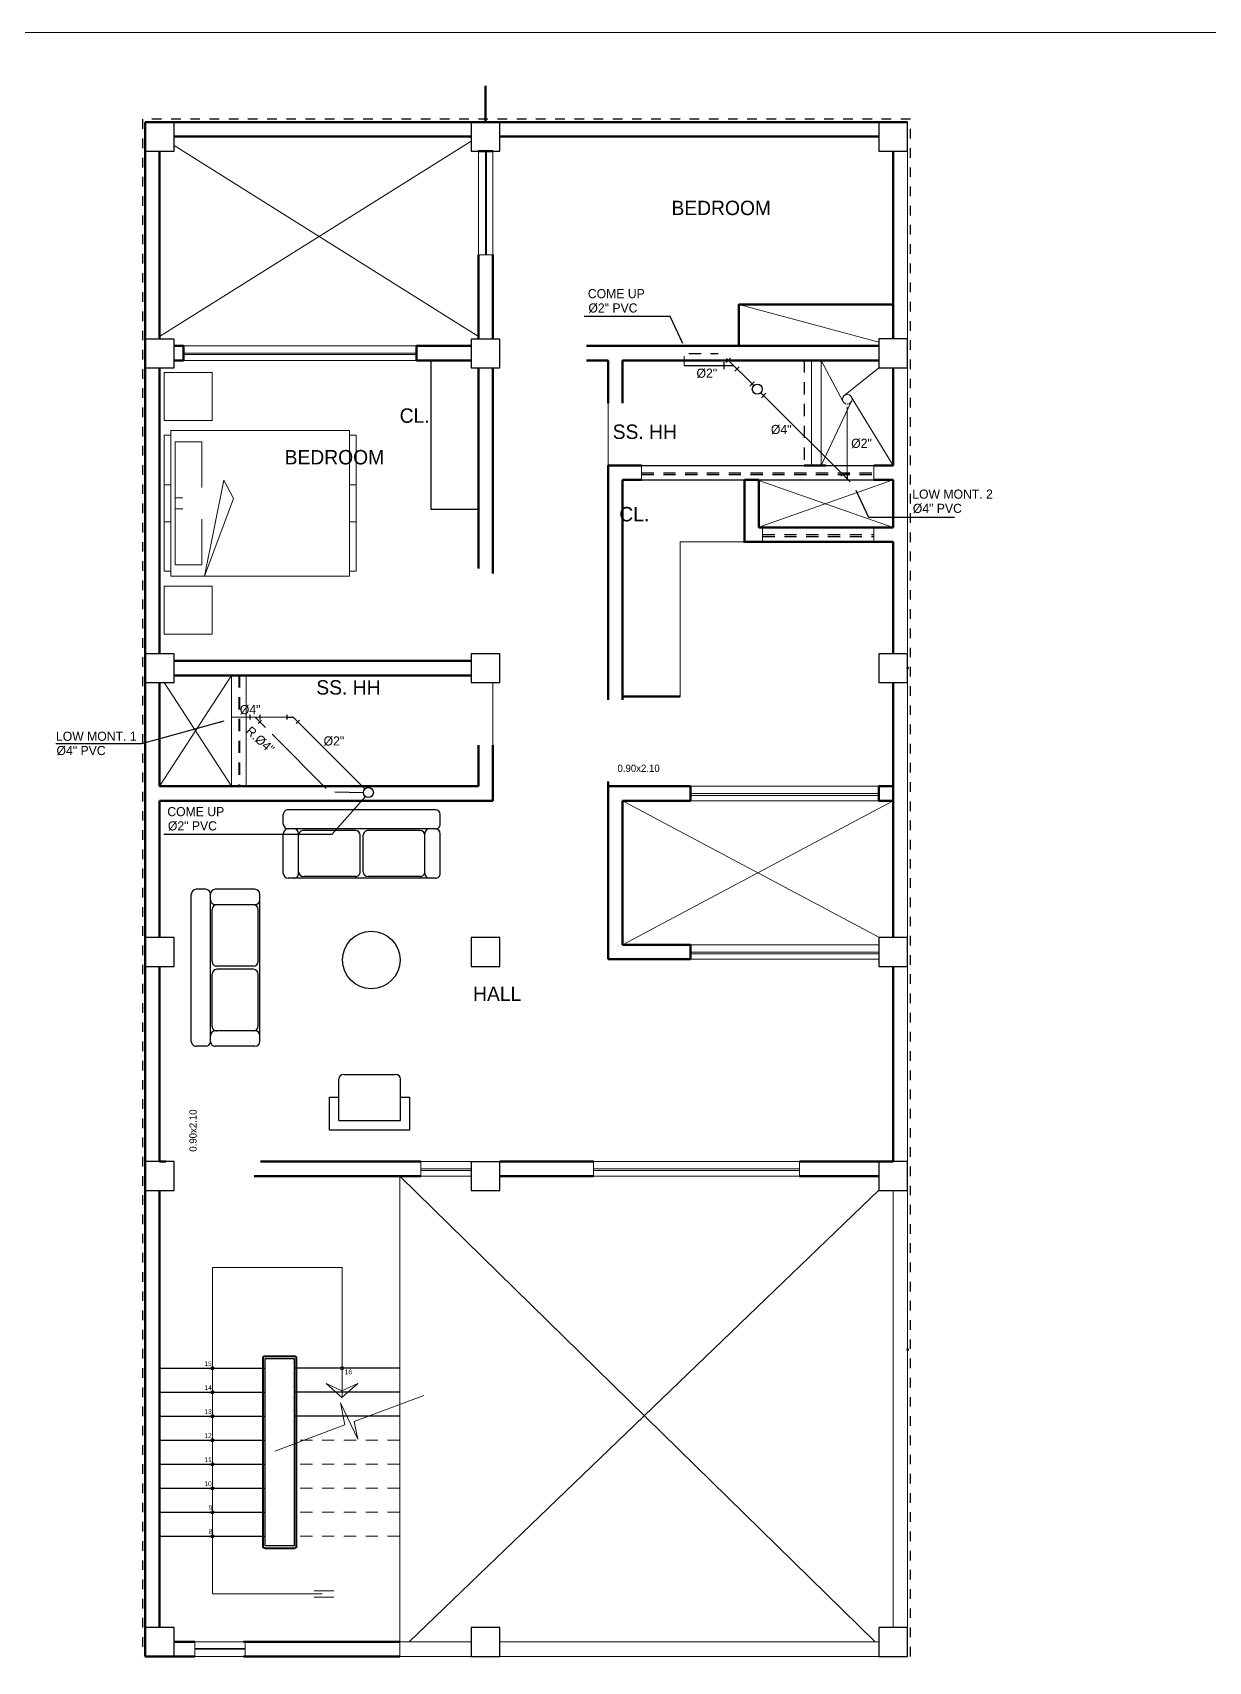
# Model space of a CAD drawing. Header units: millimetres. Extents: x -1414 to 2664, y 674 to 1517.
# Drawn here: x 1391.42 to 1403.67, y 683.16 to 700.12 of the extents above; entities that cross this region are included whole.
import ezdxf

# ---------------------------------------------------------------- set-up
doc = ezdxf.new("R2010")
doc.units = ezdxf.units.MM
doc.header["$LTSCALE"] = 0.01
doc.linetypes.add('DASHED', pattern=[19.05, 12.7, -6.35])
doc.linetypes.add('DASHED2', pattern=[9.525, 6.35, -3.175])
doc.layers.get('0').update_dxf_attribs({"linetype": 'CONTINUOUS'})
for name, color, linetype, lineweight in [('.01', 1, 'CONTINUOUS', 9), ('.05', 119, 'CONTINUOUS', 5), ('.1', 2, 'CONTINUOUS', 13), ('IS DESAGUE', 6, 'CONTINUOUS', 13), ('MURO', 5, 'CONTINUOUS', 50)]:
    doc.layers.add(name, color=color, linetype=linetype, lineweight=lineweight)
for name, color, linetype in [('.2', 2, 'CONTINUOUS'), ('06', 6, 'CONTINUOUS'), ('2', 2, 'CONTINUOUS'), ('AFORMA-COL', 7, 'CONTINUOUS'), ('G-LINEA FINA', 254, 'CONTINUOUS'), ('IE-ALU', 3, 'CONTINUOUS')]:
    doc.layers.add(name, color=color, linetype=linetype)
doc.layers.add('EQUIPAMIENTO', color=139, linetype='CONTINUOUS', lineweight=15, true_color=0x1d4e5d)
doc.styles.add('ST2', font='ST2')
doc.styles.add('TEXTO', font='TEXTO')
doc.dimstyles.get("Standard").update_dxf_attribs({"dimscale": 0.05, "dimtxt": 1.8, "dimasz": 1, "dimexe": 1, "dimexo": 1, "dimgap": 0.9, "dimtad": 0, "dimtoh": 1, "dimzin": 4, "dimdsep": 46, "dimcen": 0.09, "dimclrd": 2, "dimclre": 1, "dimclrt": 3, "dimadec": 0, "dimazin": 0, "dimtfac": 1, "dimtdec": 4, "dimtofl": 0, "dimtmove": 0, "dimatfit": 3, "dimfxl": 0.05, "dimtolj": 1, "dimtzin": 0, "dimarcsym": 0})

msp = doc.modelspace()

# ---------------------------------------------------------------- linework, layer by layer
at = {"layer": '.01', "color": 8}
for p, q in [((1400.535, 683.216), (1400.535, 699.186)), ((1395.99, 698.989), (1392.745, 696.957)), ((1392.895, 698.942), (1396.065, 696.957)), ((1396.14, 697.807), (1396.065, 697.807)), ((1396.065, 697.807), (1396.215, 697.807)), ((1398.778, 697.287), (1400.235, 696.897)), ((1397.415, 696.287), (1397.415, 695.612)), ((1397.415, 696.262), (1397.415, 695.612)), ((1397.765, 695.462), (1397.765, 695.612)), ((1400.185, 695.462), (1400.185, 695.612)), ((1400.385, 695.462), (1398.985, 694.972)), ((1398.985, 695.458), (1400.385, 694.968)), ((1399.025, 694.968), (1399.025, 694.818)), ((1400.185, 694.818), (1400.185, 694.968)), ((1398.165, 693.207), (1398.165, 694.818)), ((1398.165, 694.818), (1398.825, 694.818)), ((1393.495, 693.428), (1392.745, 692.273)), ((1393.495, 692.273), (1392.793, 693.353)), ((1393.645, 693.421), (1395.99, 693.421)), ((1396.215, 692.653), (1396.215, 693.353)), ((1397.565, 693.207), (1398.165, 693.207)), ((1397.565, 692.123), (1400.244, 690.698)), ((1400.385, 692.123), (1397.565, 690.623)), ((1395.245, 688.216), (1400.197, 683.366)), ((1395.245, 683.366), (1395.245, 688.216)), ((1395.464, 688.216), (1395.464, 688.366)), ((1397.265, 688.216), (1397.265, 688.366)), ((1399.41, 688.216), (1399.41, 688.366)), ((1400.235, 688.071), (1395.345, 683.366)), ((1400.385, 683.516), (1400.385, 688.066)), ((1393.295, 687.266), (1393.295, 683.866)), ((1394.645, 687.266), (1393.295, 687.266)), ((1394.645, 687.266), (1394.645, 685.912)), ((1393.845, 686.346), (1394.145, 686.346)), ((1393.815, 686.316), (1393.815, 684.466)), ((1393.815, 684.366), (1393.815, 686.216)), ((1393.825, 686.316), (1393.825, 684.466)), ((1393.825, 684.366), (1393.825, 686.216)), ((1393.845, 686.336), (1394.145, 686.336)), ((1394.165, 686.316), (1394.165, 684.466)), ((1394.165, 684.366), (1394.165, 686.216)), ((1394.175, 686.316), (1394.175, 684.466)), ((1394.175, 684.366), (1394.175, 686.216)), ((1394.643, 685.911), (1394.478, 686.056)), ((1394.478, 686.056), (1394.643, 685.979)), ((1394.643, 685.911), (1394.809, 686.056)), ((1394.809, 686.056), (1394.643, 685.979)), ((1394.772, 685.662), (1395.495, 685.932)), ((1393.945, 685.352), (1394.674, 685.625)), ((1393.845, 684.346), (1394.145, 684.346)), ((1393.845, 684.336), (1394.145, 684.336)), ((1395.245, 684.466), (1395.245, 684.366)), ((1394.438, 683.866), (1393.295, 683.866)), ((1394.353, 683.899), (1394.559, 683.899)), ((1394.353, 683.833), (1394.559, 683.833)), ((1393.11, 683.366), (1393.11, 683.216)), ((1393.11, 683.366), (1393.636, 683.366)), ((1393.11, 683.299), (1393.636, 683.299)), ((1393.636, 683.366), (1393.636, 683.216)), ((1395.245, 683.366), (1395.245, 683.216)), ((1395.245, 683.366), (1395.99, 683.366)), ((1396.29, 683.366), (1400.235, 683.366)), ((1393.11, 683.291), (1393.636, 683.291)), ((1393.11, 683.216), (1393.636, 683.216)), ((1395.245, 683.216), (1395.99, 683.216)), ((1396.29, 683.216), (1400.235, 683.216))]:
    msp.add_line(p, q, dxfattribs=at)
at = {"layer": '.01', "color": 8, "lineweight": -2}
for p, q in [((1395.569, 696.707), (1395.569, 695.159)), ((1395.569, 695.159), (1396.065, 695.159))]:
    msp.add_line(p, q, dxfattribs=at)
at = {"layer": '.01', "color": 8, "linetype": 'DASHED'}
for p, q in [((1393.571, 693.428), (1393.571, 692.273)), ((1393.581, 693.428), (1393.581, 692.273)), ((1395.245, 685.466), (1394.145, 685.466)), ((1395.245, 685.216), (1394.145, 685.216)), ((1395.245, 684.966), (1394.145, 684.966)), ((1395.245, 684.716), (1394.145, 684.716)), ((1395.245, 684.466), (1394.145, 684.466))]:
    msp.add_line(p, q, dxfattribs=at)
at = {"layer": '.01'}
msp.add_lwpolyline([(1379.341, 673.984), (1418.941, 673.984), (1418.941, 700.119), (1379.341, 700.119)], close=True, dxfattribs=at)
at = {"layer": '.01', "color": 8}
msp.add_lwpolyline([(1394.674, 685.625), (1394.627, 685.857), (1394.808, 685.479), (1394.772, 685.662)], dxfattribs=at)
for centre, radius, start, end in [((1393.845, 686.316), 0.03, 90, 180), ((1394.145, 686.316), 0.03, 0, 90), ((1393.845, 686.316), 0.02, 90, 180), ((1394.145, 686.316), 0.02, 0, 90), ((1393.845, 684.366), 0.03, 180, 270), ((1393.845, 684.366), 0.02, 180, 270), ((1394.145, 684.366), 0.02, 270, 0), ((1394.145, 684.366), 0.03, 270, 0)]:
    msp.add_arc(centre, radius, start, end, dxfattribs=at)
at = {"layer": '.05', "color": 8}
for points in [[(1392.987, 695.163), (1392.905, 695.163), (1392.905, 695.858), (1393.183, 695.858), (1393.183, 695.384)], [(1393.213, 694.461), (1393.413, 695.461), (1393.513, 695.269), (1393.213, 694.461)], [(1392.987, 695.275), (1392.905, 695.275), (1392.905, 694.579), (1393.183, 694.579), (1393.183, 695.053)]]:
    msp.add_lwpolyline(points, dxfattribs=at)
at = {"layer": '.1', "color": 9, "linetype": 'DASHED2', "lineweight": -2}
for p, q in [((1400.565, 699.216), (1392.565, 699.216)), ((1392.565, 699.216), (1392.565, 683.216)), ((1400.565, 683.216), (1400.565, 699.216))]:
    msp.add_line(p, q, dxfattribs=at)
at = {"layer": '.1', "color": 8}
for p, q in [((1396.065, 698.886), (1396.065, 697.807)), ((1396.14, 698.886), (1396.14, 697.807)), ((1396.149, 698.886), (1396.149, 697.807)), ((1396.215, 698.886), (1396.215, 697.807)), ((1392.995, 696.857), (1395.419, 696.857)), ((1392.995, 696.782), (1395.419, 696.782)), ((1392.995, 696.769), (1395.419, 696.769)), ((1392.995, 696.707), (1395.419, 696.707)), ((1399.535, 695.612), (1399.535, 696.707)), ((1399.635, 695.612), (1399.635, 696.707)), ((1394.723, 695.977), (1392.863, 695.977)), ((1392.863, 695.977), (1392.863, 694.977)), ((1394.723, 694.977), (1394.723, 695.977)), ((1392.863, 694.461), (1392.863, 695.461)), ((1394.723, 695.461), (1394.723, 694.461)), ((1394.723, 694.461), (1392.863, 694.461)), ((1393.495, 693.428), (1393.495, 692.273)), ((1393.645, 693.428), (1393.645, 692.273)), ((1398.273, 692.273), (1400.235, 692.273)), ((1398.273, 692.198), (1400.235, 692.198)), ((1398.273, 692.177), (1400.235, 692.177)), ((1398.273, 692.123), (1400.235, 692.123)), ((1400.235, 690.623), (1398.273, 690.623)), ((1400.235, 690.548), (1398.273, 690.548)), ((1400.235, 690.528), (1398.273, 690.528)), ((1400.235, 690.473), (1398.273, 690.473)), ((1395.464, 688.366), (1395.99, 688.366)), ((1395.464, 688.291), (1395.99, 688.291)), ((1395.464, 688.274), (1395.99, 688.274)), ((1395.464, 688.216), (1395.99, 688.216)), ((1397.265, 688.366), (1399.41, 688.366)), ((1397.265, 688.291), (1399.41, 688.291)), ((1397.265, 688.274), (1399.41, 688.274)), ((1397.265, 688.216), (1399.41, 688.216))]:
    msp.add_line(p, q, dxfattribs=at)
for points in [[(1393.293, 696.581), (1392.793, 696.581), (1392.793, 696.081), (1393.293, 696.081)], [(1392.793, 695.927), (1392.863, 695.927), (1392.863, 695.027), (1392.793, 695.027)], [(1394.793, 695.927), (1394.723, 695.927), (1394.723, 695.027), (1394.793, 695.027)], [(1392.793, 694.511), (1392.863, 694.511), (1392.863, 695.411), (1392.793, 695.411)], [(1394.793, 694.511), (1394.723, 694.511), (1394.723, 695.411), (1394.793, 695.411)], [(1393.293, 693.856), (1392.793, 693.856), (1392.793, 694.356), (1393.293, 694.356)]]:
    msp.add_lwpolyline(points, close=True, dxfattribs=at)
for centre in [(1393.295, 686.216), (1394.645, 686.216), (1393.295, 685.966), (1393.295, 685.716), (1393.295, 685.466), (1393.295, 685.216), (1393.295, 684.966), (1393.295, 684.716), (1393.295, 684.466)]:
    msp.add_circle(centre, 0.0166, dxfattribs=at)
at = {"layer": '.2', "color": 8}
for p, q in [((1392.745, 686.216), (1393.845, 686.216)), ((1395.245, 686.216), (1394.145, 686.216)), ((1392.745, 685.966), (1392.795, 685.966)), ((1392.745, 685.966), (1393.845, 685.966)), ((1395.245, 685.966), (1394.145, 685.966)), ((1392.745, 685.716), (1392.795, 685.716)), ((1392.745, 685.716), (1393.845, 685.716)), ((1395.245, 685.716), (1394.145, 685.716)), ((1392.745, 685.466), (1392.795, 685.466)), ((1392.745, 685.466), (1393.845, 685.466)), ((1392.745, 685.216), (1392.795, 685.216)), ((1392.745, 685.216), (1393.845, 685.216)), ((1392.745, 684.966), (1392.795, 684.966)), ((1392.745, 684.966), (1393.845, 684.966)), ((1392.745, 684.716), (1392.795, 684.716)), ((1392.745, 684.716), (1393.845, 684.716)), ((1392.745, 684.466), (1392.795, 684.466)), ((1392.745, 684.466), (1393.845, 684.466))]:
    msp.add_line(p, q, dxfattribs=at)
msp.add_lwpolyline([(1393.845, 684.366), (1393.845, 686.316), (1394.145, 686.316), (1394.145, 684.366)], close=True, dxfattribs=at)
msp.add_lwpolyline([(1393.845, 684.366), (1393.845, 686.316), (1394.145, 686.316), (1394.145, 684.366)], close=True, dxfattribs=at)
at = {"color": 3}
for p, q in [((1399.875, 695.537), (1399.839, 695.502)), ((1399.882, 695.533), (1399.932, 695.533)), ((1393.687, 692.968), (1393.687, 693.018)), ((1393.771, 692.926), (1393.806, 692.962)), ((1393.791, 692.968), (1393.791, 693.018)), ((1394.072, 692.968), (1394.072, 693.018)), ((1394.166, 692.926), (1394.202, 692.962))]:
    msp.add_line(p, q, dxfattribs=at)
at = {"color": 2}
for p, q in [((1399.907, 695.533), (1399.907, 695.47)), ((1394.072, 692.993), (1394.135, 692.993))]:
    msp.add_line(p, q, dxfattribs=at)
msp.add_lwpolyline([(1394.135, 692.993), (1394.184, 692.944)], dxfattribs=at)
at = {"color": 4}
msp.add_circle((1398.97, 696.407), 0.052, dxfattribs=at)
at = {"layer": '06', "color": 8}
msp.add_line((1395.99, 688.366), (1396.29, 688.366), dxfattribs=at)
for points in [[(1392.595, 698.886), (1392.895, 698.886), (1392.895, 699.186), (1392.595, 699.186)], [(1395.99, 698.886), (1396.29, 698.886), (1396.29, 699.186), (1395.99, 699.186)], [(1400.235, 698.886), (1400.535, 698.886), (1400.535, 699.186), (1400.235, 699.186)], [(1392.595, 696.629), (1392.895, 696.629), (1392.895, 696.929), (1392.595, 696.929)], [(1395.99, 696.629), (1396.29, 696.629), (1396.29, 696.929), (1395.99, 696.929)], [(1400.235, 696.63), (1400.535, 696.63), (1400.535, 696.93), (1400.235, 696.93)], [(1392.595, 693.353), (1392.895, 693.353), (1392.895, 693.653), (1392.595, 693.653)], [(1395.99, 693.353), (1396.29, 693.353), (1396.29, 693.653), (1395.99, 693.653)], [(1400.235, 693.353), (1400.535, 693.353), (1400.535, 693.653), (1400.235, 693.653)], [(1392.595, 690.398), (1392.895, 690.398), (1392.895, 690.698), (1392.595, 690.698)], [(1395.99, 690.398), (1396.29, 690.398), (1396.29, 690.698), (1395.99, 690.698)], [(1400.235, 690.398), (1400.535, 690.398), (1400.535, 690.698), (1400.235, 690.698)], [(1392.595, 688.066), (1392.895, 688.066), (1392.895, 688.366), (1392.595, 688.366)], [(1400.235, 688.066), (1400.535, 688.066), (1400.535, 688.366), (1400.235, 688.366)], [(1392.595, 683.216), (1392.895, 683.216), (1392.895, 683.516), (1392.595, 683.516)], [(1395.99, 683.216), (1396.29, 683.216), (1396.29, 683.516), (1395.99, 683.516)], [(1400.235, 683.216), (1400.535, 683.216), (1400.535, 683.516), (1400.235, 683.516)]]:
    msp.add_lwpolyline(points, close=True, dxfattribs=at)
msp.add_lwpolyline([(1395.99, 688.366), (1395.99, 688.066), (1396.29, 688.066), (1396.29, 688.366)], dxfattribs=at)
at = {"layer": 'AFORMA-COL', "color": 8}
msp.add_circle((1394.949, 690.466), 0.3, dxfattribs=at)
at = {"layer": 'EQUIPAMIENTO', "color": 8}
for p, q in [((1399.635, 696.707), (1399.864, 696.275)), ((1400.235, 696.63), (1399.868, 696.334)), ((1399.635, 695.612), (1399.944, 696.269)), ((1400.385, 695.612), (1399.949, 696.328))]:
    msp.add_line(p, q, dxfattribs=at)
msp.add_circle((1399.907, 696.302), 0.05, dxfattribs=at)
at = {"layer": 'G-LINEA FINA', "color": 8}
for p, q in [((1394.033, 691.88), (1394.033, 691.98)), ((1395.617, 692.03), (1394.083, 692.03)), ((1395.667, 691.88), (1395.667, 691.98)), ((1394.033, 691.367), (1394.033, 691.78)), ((1395.617, 691.83), (1394.083, 691.83)), ((1394.784, 691.814), (1394.243, 691.814)), ((1395.457, 691.814), (1394.916, 691.814)), ((1395.667, 691.367), (1395.667, 691.78)), ((1394.834, 691.383), (1394.834, 691.764)), ((1394.866, 691.383), (1394.866, 691.764)), ((1395.617, 691.317), (1394.083, 691.317)), ((1394.784, 691.333), (1394.243, 691.333)), ((1395.457, 691.333), (1394.916, 691.333)), ((1393.075, 689.617), (1393.075, 691.151)), ((1393.225, 691.201), (1393.125, 691.201)), ((1393.275, 689.617), (1393.275, 691.151)), ((1393.738, 691.201), (1393.325, 691.201)), ((1393.788, 689.617), (1393.788, 691.151)), ((1393.291, 690.45), (1393.291, 690.991)), ((1393.772, 690.45), (1393.772, 690.991)), ((1393.291, 689.777), (1393.291, 690.318)), ((1393.722, 690.4), (1393.341, 690.4)), ((1393.722, 690.368), (1393.341, 690.368)), ((1393.772, 689.777), (1393.772, 690.318)), ((1393.225, 689.567), (1393.125, 689.567)), ((1393.738, 689.567), (1393.325, 689.567)), ((1394.662, 689.275), (1395.203, 689.275)), ((1395.253, 688.794), (1395.253, 689.225)), ((1394.515, 688.694), (1394.515, 689.038)), ((1394.515, 689.038), (1394.612, 689.038)), ((1395.253, 689.038), (1395.35, 689.038)), ((1395.35, 688.694), (1395.35, 689.038)), ((1394.612, 688.794), (1395.253, 688.794)), ((1395.35, 688.694), (1394.515, 688.694))]:
    msp.add_line(p, q, dxfattribs=at)
at = {"layer": 'G-LINEA FINA', "color": 8, "lineweight": 30}
for p, q in [((1394.193, 691.367), (1394.193, 691.78)), ((1395.507, 691.367), (1395.507, 691.78)), ((1393.738, 691.041), (1393.325, 691.041)), ((1393.738, 689.727), (1393.325, 689.727)), ((1394.612, 688.794), (1394.612, 689.225))]:
    msp.add_line(p, q, dxfattribs=at)
at = {"layer": 'G-LINEA FINA', "color": 8}
for centre, start, end in [((1394.083, 691.98), 90.0003, 180.0003), ((1395.617, 691.98), 0.0003, 90.0003), ((1394.083, 691.88), 180.0003, 270.0003), ((1394.083, 691.78), 90.0003, 180.0003), ((1394.143, 691.78), 0.0003, 90.0003), ((1394.243, 691.764), 90.0003, 180.0003), ((1394.784, 691.764), 0.0003, 90.0003), ((1394.916, 691.764), 90.0003, 180.0003), ((1395.457, 691.764), 0.0003, 90.0003), ((1395.557, 691.78), 90.0003, 180.0003), ((1395.617, 691.88), 270.0003, 0.0003), ((1395.617, 691.78), 0.0003, 90.0003), ((1394.083, 691.367), 180.0003, 270.0003), ((1394.143, 691.367), 270.0003, 0.0003), ((1394.243, 691.383), 180.0003, 270.0003), ((1394.784, 691.383), 270.0003, 0.0003), ((1394.916, 691.383), 180.0003, 270.0003), ((1395.457, 691.383), 270.0003, 0.0003), ((1395.557, 691.367), 180.0003, 270.0003), ((1395.617, 691.367), 270.0003, 0.0003), ((1393.125, 691.151), 89.9997, 179.9997), ((1393.225, 691.151), 359.9997, 89.9997), ((1393.325, 691.151), 89.9997, 179.9997), ((1393.738, 691.151), 359.9997, 89.9997), ((1393.325, 691.091), 179.9997, 269.9997), ((1393.341, 690.991), 89.9997, 179.9997), ((1393.722, 690.991), 359.9997, 89.9997), ((1393.738, 691.091), 269.9997, 359.9997), ((1393.341, 690.45), 179.9997, 269.9997), ((1393.722, 690.45), 269.9997, 359.9997), ((1393.341, 690.318), 89.9997, 179.9997), ((1393.722, 690.318), 359.9997, 89.9997), ((1393.341, 689.777), 179.9997, 269.9997), ((1393.722, 689.777), 269.9997, 359.9997), ((1393.125, 689.617), 179.9997, 269.9997), ((1393.225, 689.617), 269.9997, 359.9997), ((1393.325, 689.677), 89.9997, 179.9997), ((1393.325, 689.617), 179.9997, 269.9997), ((1393.738, 689.677), 359.9997, 89.9997), ((1393.738, 689.617), 269.9997, 359.9997), ((1394.662, 689.225), 90, 180), ((1395.203, 689.225), 0, 90)]:
    msp.add_arc(centre, 0.05, start, end, dxfattribs=at)
at = {"layer": 'IE-ALU', "color": 2, "linetype": 'DASHED'}
msp.add_line((1398.257, 696.779), (1398.562, 696.779), dxfattribs=at)
at = {"layer": 'IE-ALU'}
for p, q in [((1398.623, 696.689), (1398.623, 696.617)), ((1398.692, 696.729), (1398.647, 696.684)), ((1398.21, 696.655), (1398.722, 696.655)), ((1398.782, 696.64), (1398.737, 696.594)), ((1398.936, 696.485), (1398.891, 696.44)), ((1399.058, 696.364), (1399.013, 696.318)), ((1394.569, 692.214), (1394.867, 692.21))]:
    msp.add_line(p, q, dxfattribs=at)
msp.add_circle((1394.919, 692.209), 0.052, dxfattribs=at)
at = {"layer": 'IS DESAGUE'}
for p, q in [((1398.21, 696.749), (1398.21, 696.655)), ((1398.649, 696.728), (1398.933, 696.444)), ((1399.007, 696.37), (1399.936, 695.441)), ((1399.907, 695.47), (1399.907, 696.222)), ((1393.986, 692.993), (1393.492, 692.993)), ((1393.846, 692.886), (1393.739, 692.993)), ((1394.135, 692.993), (1393.986, 692.993)), ((1394.882, 692.246), (1394.135, 692.993)), ((1394.48, 692.252), (1393.917, 692.816))]:
    msp.add_line(p, q, dxfattribs=at)
at = {"layer": 'MURO', "color": 8}
for p, q in [((1396.14, 699.186), (1396.14, 699.566)), ((1400.535, 699.186), (1392.595, 699.186)), ((1392.595, 699.186), (1392.595, 683.216)), ((1395.815, 699.186), (1395.965, 699.186)), ((1395.99, 699.036), (1392.895, 699.036)), ((1400.235, 699.036), (1396.29, 699.036)), ((1392.745, 698.886), (1392.745, 696.929)), ((1396.215, 698.886), (1396.065, 698.886)), ((1400.385, 696.93), (1400.385, 698.886)), ((1396.065, 697.807), (1396.065, 696.929)), ((1396.215, 697.807), (1396.215, 697.657)), ((1396.215, 697.657), (1396.215, 697.6)), ((1396.215, 697.657), (1396.215, 696.929)), ((1392.895, 696.857), (1392.995, 696.857)), ((1392.895, 696.707), (1392.995, 696.707)), ((1392.995, 696.857), (1392.995, 696.707)), ((1395.419, 696.857), (1395.99, 696.857)), ((1395.419, 696.707), (1395.419, 696.857)), ((1395.419, 696.707), (1395.99, 696.707)), ((1397.19, 696.857), (1400.235, 696.857)), ((1397.19, 696.707), (1397.415, 696.707)), ((1397.415, 696.707), (1397.415, 696.262)), ((1397.565, 696.707), (1397.565, 696.262)), ((1397.565, 696.707), (1400.235, 696.707)), ((1392.745, 696.629), (1392.745, 693.653)), ((1396.065, 696.629), (1396.065, 694.54)), ((1396.215, 696.629), (1396.215, 694.489)), ((1400.385, 695.612), (1400.385, 696.63)), ((1397.415, 695.592), (1397.415, 693.173)), ((1397.565, 695.612), (1397.765, 695.612)), ((1399.457, 695.612), (1399.685, 695.612)), ((1400.185, 695.612), (1400.385, 695.612)), ((1397.565, 695.462), (1397.565, 694.506)), ((1397.565, 695.462), (1397.765, 695.462)), ((1398.835, 695.462), (1398.985, 695.462)), ((1398.835, 695.462), (1398.835, 694.818)), ((1398.975, 695.462), (1398.985, 695.462)), ((1398.985, 695.215), (1398.985, 695.462)), ((1398.985, 695.462), (1398.985, 694.968)), ((1400.185, 695.462), (1400.385, 695.462)), ((1400.185, 695.462), (1400.385, 695.462)), ((1400.385, 694.968), (1400.385, 695.462)), ((1400.385, 694.968), (1400.385, 695.462)), ((1398.985, 694.968), (1400.385, 694.968)), ((1397.565, 694.818), (1397.565, 694.392)), ((1397.565, 694.818), (1397.565, 693.207)), ((1398.825, 694.818), (1400.385, 694.818)), ((1400.385, 693.653), (1400.385, 694.818)), ((1397.565, 694.392), (1397.565, 693.173)), ((1395.99, 693.578), (1392.895, 693.578)), ((1392.745, 693.353), (1392.745, 692.773)), ((1392.745, 693.353), (1392.745, 692.273)), ((1395.99, 693.428), (1392.895, 693.428)), ((1400.385, 690.698), (1400.385, 693.353)), ((1397.565, 693.207), (1398.165, 693.207)), ((1392.745, 692.723), (1392.745, 692.273)), ((1396.065, 692.703), (1396.065, 692.273)), ((1396.065, 692.273), (1396.065, 692.703)), ((1396.215, 692.703), (1396.215, 692.123)), ((1396.215, 692.123), (1396.215, 692.703)), ((1397.415, 692.323), (1397.415, 692.123)), ((1392.745, 692.273), (1396.065, 692.273)), ((1396.065, 692.273), (1392.745, 692.273)), ((1392.745, 692.123), (1392.745, 690.698)), ((1392.745, 692.123), (1396.215, 692.123)), ((1397.415, 692.273), (1398.273, 692.273)), ((1397.415, 690.473), (1397.415, 692.123)), ((1397.565, 692.123), (1398.273, 692.123)), ((1397.565, 690.623), (1397.565, 692.123)), ((1398.273, 692.273), (1398.273, 692.123)), ((1400.235, 692.273), (1400.385, 692.273)), ((1400.235, 692.273), (1400.235, 692.123)), ((1400.235, 692.123), (1400.385, 692.123)), ((1397.565, 690.623), (1398.273, 690.623)), ((1398.273, 690.623), (1398.273, 690.473)), ((1397.415, 690.473), (1398.273, 690.473)), ((1392.745, 690.398), (1392.745, 688.366)), ((1400.385, 688.366), (1400.385, 690.398)), ((1392.745, 688.366), (1392.809, 688.366)), ((1393.73, 688.216), (1395.464, 688.216)), ((1393.795, 688.366), (1395.464, 688.366)), ((1397.265, 688.366), (1396.29, 688.366)), ((1397.265, 688.216), (1396.29, 688.216)), ((1400.385, 688.366), (1399.41, 688.366)), ((1400.235, 688.216), (1399.41, 688.216)), ((1392.745, 688.066), (1392.745, 683.516)), ((1392.895, 683.366), (1393.11, 683.366)), ((1393.62, 683.366), (1394.719, 683.366)), ((1394.719, 683.366), (1395.245, 683.366)), ((1392.595, 683.216), (1393.11, 683.216)), ((1393.62, 683.216), (1394.719, 683.216)), ((1394.719, 683.216), (1395.245, 683.216))]:
    msp.add_line(p, q, dxfattribs=at)
at = {"layer": 'MURO', "color": 8, "linetype": 'DASHED', "lineweight": -2}
for p, q in [((1399.457, 696.707), (1399.457, 695.612)), ((1397.765, 695.537), (1400.185, 695.537)), ((1397.765, 695.518), (1400.185, 695.518)), ((1399.025, 694.893), (1400.185, 694.893)), ((1399.025, 694.875), (1400.185, 694.875))]:
    msp.add_line(p, q, dxfattribs=at)
at = {"layer": 'MURO', "color": 8, "lineweight": -2}
for p, q in [((1397.765, 695.612), (1400.185, 695.612)), ((1397.765, 695.462), (1400.185, 695.462))]:
    msp.add_line(p, q, dxfattribs=at)
at = {"layer": 'MURO', "color": 8}
for points in [[(1400.235, 696.857), (1398.778, 696.857), (1398.778, 697.287), (1400.385, 697.287), (1400.385, 696.93)], [(1397.765, 695.612), (1397.415, 695.612), (1397.415, 694.312)]]:
    msp.add_lwpolyline(points, dxfattribs=at)
for p in [(1400.535, 693.503), (1400.535, 686.41)]:
    msp.add_point(p, dxfattribs=at)

# ---------------------------------------------------------------- texts
at = {"color": 191, "style": 'ST2'}
for s, p in [('COME UP', (1397.205, 697.354)), ('%%C2" PVC', (1397.211, 697.205)), ('LOW MONT. 2', (1400.584, 695.267)), ('%%C4" PVC', (1400.59, 695.119)), ('LOW MONT. 1', (1391.665, 692.747)), ('%%C4" PVC', (1391.671, 692.598)), ('COME UP', (1392.825, 691.962)), ('%%C2" PVC', (1392.831, 691.814))]:
    msp.add_text(s, height=0.095, dxfattribs=at).set_placement(p)
at = {"color": 3, "style": 'ST2'}
for s, p in [('%%C2" ', (1398.337, 696.526)), ('%%C4" ', (1399.112, 695.94)), ('%%C2" ', (1399.948, 695.796)), ('%%C4" ', (1393.58, 693.024)), ('%%C2" ', (1394.453, 692.698))]:
    msp.add_text(s, height=0.095, dxfattribs=at).set_placement(p)
msp.add_text('R.%%C4"', height=0.095, rotation=317.431, dxfattribs=at).set_placement((1393.635, 692.837))
at = {"layer": '2', "color": 8, "attachment_point": 1, "style": 'TEXTO'}
for s, insert, char_height, width in [('\\pxqc;BEDROOM', (1397.84, 698.369), 0.15, 1.50833), ('\\pxqc;CL.', (1394.972, 696.207), 0.15, 0.85833), ('\\pxqc;SS. HH', (1397.163, 696.039), 0.15, 1.27083), ('\\pxqc;BEDROOM', (1393.811, 695.774), 0.15, 1.50833), ('\\pxqc;CL.', (1397.26, 695.181), 0.15, 0.85833), ('\\pxqc;SS. HH', (1394.076, 693.378), 0.15, 1.27083), ('\\pxqc;0.90x2.10', (1397.369, 692.498), 0.075, 0.72917), ('HALL', (1396.01, 690.188), 0.15, 0.46667), ('15', (1393.211, 686.289), 0.05, 0.05), ('16', (1394.673, 686.203), 0.05, 0.05), ('14', (1393.211, 686.039), 0.05, 0.05556), ('13', (1393.211, 685.789), 0.05, 0.05), ('12', (1393.211, 685.539), 0.05, 0.05), ('11', (1393.211, 685.289), 0.05, 0.03889), ('10', (1393.211, 685.039), 0.05, 0.05), ('9', (1393.257, 684.789), 0.05, 0.02222), ('8', (1393.257, 684.539), 0.05, 0.02222)]:
    msp.add_mtext(s, dxfattribs=dict(at, insert=insert, char_height=char_height, width=width))
at = {"layer": '2', "color": 8, "insert": (1393.055, 688.325), "char_height": 0.075, "width": 0.72917, "attachment_point": 1, "rotation": 90, "style": 'TEXTO'}
msp.add_mtext('\\pxqc;0.90x2.10', dxfattribs=at)

# ---------------------------------------------------------------- leaders
for points in [[(1398.195, 696.883), (1398.061, 697.162), (1397.168, 697.162)], [(1399.997, 695.356), (1400.13, 695.076), (1401.023, 695.076)], [(1393.412, 692.95), (1392.557, 692.716), (1391.665, 692.716)], [(1394.89, 692.166), (1394.54, 691.771), (1392.788, 691.771)]]:
    msp.add_leader(points, dimstyle='Standard')

doc.saveas('drawing.dxf')
